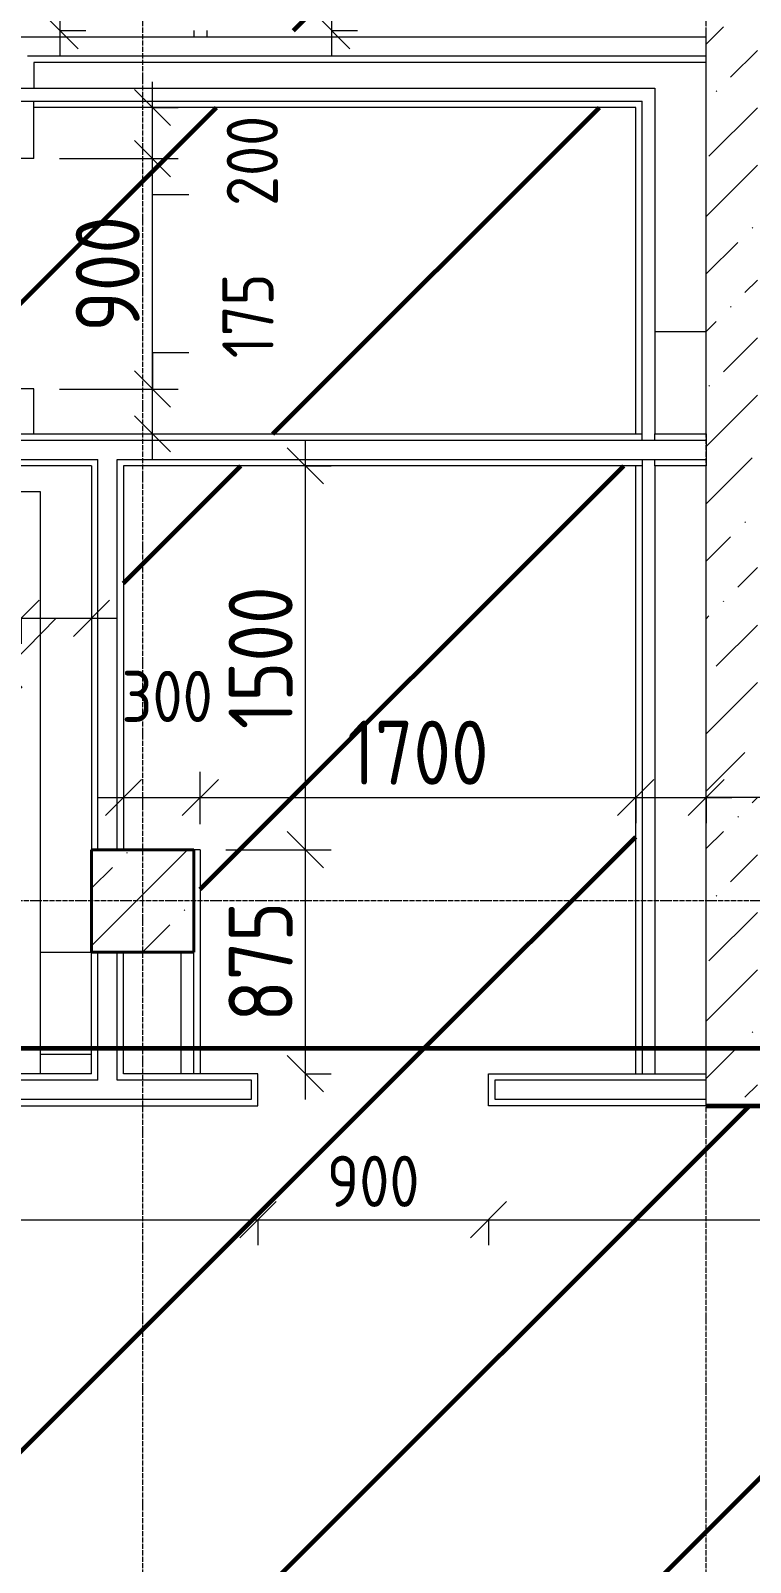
# Model space of a CAD drawing. Header units: millimetres. Extents: x -56773 to 323062, y -262288 to 76460.
# Drawn here: x 40646 to 43456, y -48044 to -42060 of the extents above; entities that cross this region are included whole.
import ezdxf

# ---------------------------------------------------------------- set-up
doc = ezdxf.new("R2010")
doc.units = ezdxf.units.MM
doc.linetypes.add('ADSK_Линия сетки', pattern=[25, 20, -2.5, 0, -2.5])
for name, color, linetype, lineweight in [('1.1)Стяжка керамзит  2 этаж', 5, 'Continuous', 60), ('3.1 Штукатурка внешн стен', 5, 'Continuous', 60), ('Несущие колонны', 7, 'Continuous', 18), ('Оси', 7, 'Continuous', 9), ('Перекрытие', 7, 'Continuous', 18), ('Размеры', 7, 'Continuous', 9), ('Стены наружные', 7, 'Continuous', 18), ('Стены несущие', 7, 'Continuous', 30), ('Стены отделка', 7, 'Continuous', 30), ('Стены штриховка', 7, 'Continuous', 9)]:
    doc.layers.add(name, color=color, linetype=linetype, lineweight=lineweight)
doc.styles.add('GOST Common_2', font='', dxfattribs={"width": 0.9, "height": 250})
doc.styles.add('GOST Common_3', font='', dxfattribs={"width": 0.9, "height": 200})
doc.styles.get('GOST Common_2').set_extended_font_data('GOST Common')
doc.styles.get('GOST Common_3').set_extended_font_data('GOST Common')
doc.dimstyles.new('ADSK_Основной_2_0_1', dxfattribs={"dimscale": 304.8, "dimtxt": 201.142999, "dimasz": 0.463911, "dimexe": 0.328084, "dimexo": 0.328084, "dimgap": 0.164042, "dimtad": 1, "dimdec": 3, "dimrnd": 0.001, "dimdsep": 46, "dimtxsty": 'GOST Common_3', "dimblk1": 'OBLIQUE', "dimblk2": 'OBLIQUE', "dimsah": 1, "dimcen": 0.09, "dimdle": 0.328084, "dimazin": 2, "dimtfac": 1, "dimtdec": 4, "dimtix": 1, "dimtmove": 1, "dimatfit": 3, "dimfxl": 1, "dimtvp": 1, "dimtolj": 1, "dimtzin": 0, "dimlwd": 20, "dimlwe": 20, "dimarcsym": 2})
doc.dimstyles.new('ADSK_Основной_2_0_2', dxfattribs={"dimscale": 304.8, "dimtxt": 201.142999, "dimasz": 0.463911, "dimexe": 0.328084, "dimexo": 0.328084, "dimgap": 0.164042, "dimtad": 1, "dimdec": 3, "dimrnd": 0.001, "dimdsep": 46, "dimtxsty": 'GOST Common_3', "dimblk1": 'OBLIQUE', "dimblk2": 'OBLIQUE', "dimsah": 1, "dimcen": 0.09, "dimdle": 0.328084, "dimazin": 2, "dimtfac": 1, "dimtdec": 4, "dimtix": 1, "dimtmove": 0, "dimatfit": 3, "dimfxl": 1, "dimtvp": 1, "dimtolj": 1, "dimtzin": 0, "dimlwd": 20, "dimlwe": 20, "dimarcsym": 2})
doc.dimstyles.new('ADSK_Основной_2_0_3', dxfattribs={"dimscale": 304.8, "dimtxt": 201.142999, "dimasz": 0.463911, "dimexe": 0.328084, "dimexo": 0.328084, "dimgap": 0.164042, "dimtad": 1, "dimdec": 3, "dimrnd": 0.001, "dimdsep": 46, "dimtxsty": 'GOST Common_2', "dimblk1": 'OBLIQUE', "dimblk2": 'OBLIQUE', "dimsah": 1, "dimcen": 0.09, "dimdle": 0.328084, "dimazin": 2, "dimtfac": 1, "dimtdec": 4, "dimtix": 1, "dimtmove": 0, "dimatfit": 3, "dimfxl": 1, "dimtvp": 1, "dimtolj": 1, "dimtzin": 0, "dimlwd": 20, "dimlwe": 20, "dimarcsym": 2})

# ---------------------------------------------------------------- blocks, each defined once
blk = doc.blocks.new('ADSK_КолоннаЖБ_Прямоугольная - 400x400 мм-1807143-Кладочный план 1-го этажа')
at = {"layer": 'Несущие колонны', "lineweight": 40}
for p, q in [((-200, 200), (200, 200)), ((-200, -200), (-200, 200)), ((200, 200), (200, -200)), ((200, -200), (-200, -200))]:
    blk.add_line(p, q, dxfattribs=at)
blk = doc.blocks.new('_Oblique')
at = {"color": 0, "linetype": 'ByBlock', "lineweight": -2}
blk.add_line((-0.5, -0.5), (0.5, 0.5), dxfattribs=at)
blk = doc.blocks.new('*D3857')
at = {"layer": 'Defpoints', "color": 0, "transparency": 16777216}
for p in [(38208.9, -46259.7), (41533.9, -46604.9), (41533.9, -46704.9)]:
    blk.add_point(p, dxfattribs=at)
at = {"layer": 'Размеры', "color": 0, "lineweight": 20, "transparency": 16777216}
for p, q in [((38208.9, -46359.7), (38208.9, -46804.9)), ((38108.9, -46704.9), (41633.9, -46704.9)), ((41533.9, -46704.9), (41533.9, -46804.9))]:
    blk.add_line(p, q, dxfattribs=at)
at = {"layer": 'Размеры', "color": 0, "lineweight": 20, "transparency": 16777216, "xscale": 141.4, "yscale": 141.4, "zscale": 141.4, "rotation": 180}
blk.add_blockref('_Oblique', (38208.9, -46704.9), dxfattribs=at)
at = {"layer": 'Размеры', "color": 0, "lineweight": 20, "transparency": 16777216, "xscale": 141.4, "yscale": 141.4, "zscale": 141.4}
blk.add_blockref('_Oblique', (41533.9, -46704.9), dxfattribs=at)
at = {"layer": 'Размеры', "color": 0, "lineweight": 9, "transparency": 16777216, "insert": (39871.4, -46554.9), "char_height": 200, "width": 605.475, "attachment_point": 5, "style": 'GOST Common_3'}
blk.add_mtext('\\A1;3325', dxfattribs=at)
blk = doc.blocks.new('*D3858')
at = {"layer": 'Defpoints', "color": 0, "transparency": 16777216}
for p in [(41533.9, -46604.9), (42433.9, -46604.9), (42433.9, -46704.9)]:
    blk.add_point(p, dxfattribs=at)
at = {"layer": 'Размеры', "color": 0, "lineweight": 20, "transparency": 16777216}
for p, q in [((41433.9, -46704.9), (42533.9, -46704.9)), ((41533.9, -46704.9), (41533.9, -46804.9)), ((42433.9, -46704.9), (42433.9, -46804.9))]:
    blk.add_line(p, q, dxfattribs=at)
at = {"layer": 'Размеры', "color": 0, "lineweight": 20, "transparency": 16777216, "xscale": 141.4, "yscale": 141.4, "zscale": 141.4, "rotation": 180}
blk.add_blockref('_Oblique', (41533.9, -46704.9), dxfattribs=at)
at = {"layer": 'Размеры', "color": 0, "lineweight": 20, "transparency": 16777216, "xscale": 141.4, "yscale": 141.4, "zscale": 141.4}
blk.add_blockref('_Oblique', (42433.9, -46704.9), dxfattribs=at)
at = {"layer": 'Размеры', "color": 0, "lineweight": 9, "transparency": 16777216, "insert": (41983.9, -46554.9), "char_height": 200, "width": 454.106, "attachment_point": 5, "style": 'GOST Common_3'}
blk.add_mtext('\\A1;900', dxfattribs=at)
blk = doc.blocks.new('*D3859')
at = {"layer": 'Defpoints', "color": 0, "transparency": 16777216}
for p in [(47083.9, -46259.7), (42433.9, -46604.9), (47083.9, -46704.9)]:
    blk.add_point(p, dxfattribs=at)
at = {"layer": 'Размеры', "color": 0, "lineweight": 20, "transparency": 16777216}
for p, q in [((47083.9, -46359.7), (47083.9, -46804.9)), ((42333.9, -46704.9), (47183.9, -46704.9)), ((42433.9, -46704.9), (42433.9, -46804.9))]:
    blk.add_line(p, q, dxfattribs=at)
at = {"layer": 'Размеры', "color": 0, "lineweight": 20, "transparency": 16777216, "xscale": 141.4, "yscale": 141.4, "zscale": 141.4, "rotation": 180}
blk.add_blockref('_Oblique', (42433.9, -46704.9), dxfattribs=at)
at = {"layer": 'Размеры', "color": 0, "lineweight": 20, "transparency": 16777216, "xscale": 141.4, "yscale": 141.4, "zscale": 141.4}
blk.add_blockref('_Oblique', (47083.9, -46704.9), dxfattribs=at)
at = {"layer": 'Размеры', "color": 0, "lineweight": 9, "transparency": 16777216, "insert": (44758.9, -46554.9), "char_height": 200, "width": 625.93, "attachment_point": 5, "style": 'GOST Common_3'}
blk.add_mtext('\\A1;4650', dxfattribs=at)
blk = doc.blocks.new('*D3650')
at = {"layer": 'Defpoints', "color": 0, "transparency": 16777216}
for p in [(40761.4, -39659.7), (40883.9, -39659.7), (40661.4, -42059.7)]:
    blk.add_point(p, dxfattribs=at)
at = {"layer": 'Размеры', "color": 0, "lineweight": 20, "transparency": 16777216}
for p, q in [((40761.4, -42159.7), (40761.4, -39559.7)), ((40783.9, -39659.7), (40661.4, -39659.7)), ((40761.4, -42059.7), (40861.4, -42059.7))]:
    blk.add_line(p, q, dxfattribs=at)
at = {"layer": 'Размеры', "color": 0, "lineweight": 20, "transparency": 16777216, "xscale": 141.4, "yscale": 141.4, "zscale": 141.4}
for p, rotation in [((40761.4, -39659.7), 90), ((40761.4, -42059.7), 270)]:
    blk.add_blockref('_Oblique', p, dxfattribs=dict(at, rotation=rotation))
at = {"layer": 'Размеры', "color": 0, "lineweight": 9, "transparency": 16777216, "insert": (40586.4, -40859.7), "char_height": 250, "width": 625.93, "attachment_point": 5, "rotation": 90, "style": 'GOST Common_2'}
blk.add_mtext('\\A1;2400', dxfattribs=at)
blk = doc.blocks.new('*D3656')
at = {"layer": 'Defpoints', "color": 0, "transparency": 16777216}
for p in [(38333.9, -44255.4), (40608.9, -44255.4), (40608.9, -44355.4)]:
    blk.add_point(p, dxfattribs=at)
at = {"layer": 'Размеры', "color": 0, "lineweight": 20, "transparency": 16777216}
for p, q in [((38233.9, -44355.4), (40708.9, -44355.4)), ((38333.9, -44355.4), (38333.9, -44455.4)), ((40608.9, -44355.4), (40608.9, -44455.4))]:
    blk.add_line(p, q, dxfattribs=at)
at = {"layer": 'Размеры', "color": 0, "lineweight": 20, "transparency": 16777216, "xscale": 141.4, "yscale": 141.4, "zscale": 141.4, "rotation": 180}
blk.add_blockref('_Oblique', (38333.9, -44355.4), dxfattribs=at)
at = {"layer": 'Размеры', "color": 0, "lineweight": 20, "transparency": 16777216, "xscale": 141.4, "yscale": 141.4, "zscale": 141.4}
blk.add_blockref('_Oblique', (40608.9, -44355.4), dxfattribs=at)
at = {"layer": 'Размеры', "color": 0, "lineweight": 9, "transparency": 16777216, "insert": (39471.4, -44180.4), "char_height": 250, "width": 605.475, "attachment_point": 5, "style": 'GOST Common_2'}
blk.add_mtext('\\A1;2275', dxfattribs=at)
blk = doc.blocks.new('*D3657')
at = {"layer": 'Defpoints', "color": 0, "transparency": 16777216}
for p in [(40608.9, -44255.4), (40883.9, -44255.4), (40883.9, -44355.4)]:
    blk.add_point(p, dxfattribs=at)
at = {"layer": 'Размеры', "color": 0, "lineweight": 20, "transparency": 16777216}
for p, q in [((40746.4, -44355.4), (40451.5, -44654.7)), ((40508.9, -44355.4), (40983.9, -44355.4)), ((40608.9, -44355.4), (40608.9, -44455.4)), ((40883.9, -44355.4), (40883.9, -44455.4)), ((40451.5, -44654.7), (39888.6, -44654.7))]:
    blk.add_line(p, q, dxfattribs=at)
at = {"layer": 'Размеры', "color": 0, "lineweight": 20, "transparency": 16777216, "xscale": 141.4, "yscale": 141.4, "zscale": 141.4, "rotation": 180}
blk.add_blockref('_Oblique', (40608.9, -44355.4), dxfattribs=at)
at = {"layer": 'Размеры', "color": 0, "lineweight": 20, "transparency": 16777216, "xscale": 141.4, "yscale": 141.4, "zscale": 141.4}
blk.add_blockref('_Oblique', (40883.9, -44355.4), dxfattribs=at)
at = {"layer": 'Размеры', "color": 0, "lineweight": 9, "transparency": 16777216, "insert": (39947.4, -44338.1), "char_height": 200, "width": 454.106, "attachment_point": 1, "line_spacing_factor": 1.022761, "style": 'GOST Common_3'}
blk.add_mtext('\\A1;275', dxfattribs=at)
blk = doc.blocks.new('*D3660')
at = {"layer": 'Defpoints', "color": 0, "transparency": 16777216}
for p in [(41308.9, -45259.7), (41719.3, -45259.7), (41619.4, -46134.7)]:
    blk.add_point(p, dxfattribs=at)
at = {"layer": 'Размеры', "color": 0, "lineweight": 20, "transparency": 16777216}
for p, q in [((41719.3, -46234.7), (41719.3, -45159.7)), ((41408.9, -45259.7), (41819.3, -45259.7)), ((41719.4, -46134.7), (41819.3, -46134.7))]:
    blk.add_line(p, q, dxfattribs=at)
at = {"layer": 'Размеры', "color": 0, "lineweight": 20, "transparency": 16777216, "xscale": 141.4, "yscale": 141.4, "zscale": 141.4}
for p, rotation in [((41719.3, -45259.7), 90), ((41719.3, -46134.7), 270)]:
    blk.add_blockref('_Oblique', p, dxfattribs=dict(at, rotation=rotation))
at = {"layer": 'Размеры', "color": 0, "lineweight": 9, "transparency": 16777216, "insert": (41544.3, -45697.2), "char_height": 250, "width": 454.106, "attachment_point": 5, "rotation": 90, "style": 'GOST Common_2'}
blk.add_mtext('\\A1;875', dxfattribs=at)
blk = doc.blocks.new('*D3661')
at = {"layer": 'Defpoints', "color": 0, "transparency": 16777216}
for p in [(41619.4, -43759.7), (41719.3, -43759.7), (41308.9, -45259.7)]:
    blk.add_point(p, dxfattribs=at)
at = {"layer": 'Размеры', "color": 0, "lineweight": 20, "transparency": 16777216}
for p, q in [((41719.3, -45359.7), (41719.3, -43659.7)), ((41719.4, -43759.7), (41819.3, -43759.7)), ((41408.9, -45259.7), (41819.3, -45259.7))]:
    blk.add_line(p, q, dxfattribs=at)
at = {"layer": 'Размеры', "color": 0, "lineweight": 20, "transparency": 16777216, "xscale": 141.4, "yscale": 141.4, "zscale": 141.4}
for p, rotation in [((41719.3, -43759.7), 90), ((41719.3, -45259.7), 270)]:
    blk.add_blockref('_Oblique', p, dxfattribs=dict(at, rotation=rotation))
at = {"layer": 'Размеры', "color": 0, "lineweight": 9, "transparency": 16777216, "insert": (41544.3, -44509.7), "char_height": 250, "width": 560.473, "attachment_point": 5, "rotation": 90, "style": 'GOST Common_2'}
blk.add_mtext('\\A1;1500', dxfattribs=at)
blk = doc.blocks.new('*D3662')
at = {"layer": 'Defpoints', "color": 0, "transparency": 16777216}
for p in [(41008.9, -44955.4), (41308.9, -45055.4), (41308.9, -45259.7)]:
    blk.add_point(p, dxfattribs=at)
at = {"layer": 'Размеры', "color": 0, "lineweight": 20, "transparency": 16777216}
for p, q in [((41308.9, -45159.7), (41308.9, -44955.4)), ((40908.9, -45055.4), (41408.9, -45055.4)), ((41008.9, -45055.4), (41008.9, -45155.4))]:
    blk.add_line(p, q, dxfattribs=at)
at = {"layer": 'Размеры', "color": 0, "lineweight": 20, "transparency": 16777216, "xscale": 141.4, "yscale": 141.4, "zscale": 141.4, "rotation": 180}
blk.add_blockref('_Oblique', (41008.9, -45055.4), dxfattribs=at)
at = {"layer": 'Размеры', "color": 0, "lineweight": 20, "transparency": 16777216, "xscale": 141.4, "yscale": 141.4, "zscale": 141.4}
blk.add_blockref('_Oblique', (41308.9, -45055.4), dxfattribs=at)
at = {"layer": 'Размеры', "color": 0, "lineweight": 9, "transparency": 16777216, "insert": (41001.4, -44560.7), "char_height": 200, "width": 454.106, "attachment_point": 1, "line_spacing_factor": 1.022761, "style": 'GOST Common_3'}
blk.add_mtext('\\A1;300', dxfattribs=at)
blk = doc.blocks.new('*D3663')
at = {"layer": 'Defpoints', "color": 0, "transparency": 16777216}
for p in [(43008.9, -44955.4), (43008.9, -45055.4), (41308.9, -45259.7)]:
    blk.add_point(p, dxfattribs=at)
at = {"layer": 'Размеры', "color": 0, "lineweight": 20, "transparency": 16777216}
for p, q in [((41308.9, -45159.7), (41308.9, -44955.4)), ((41208.9, -45055.4), (43108.9, -45055.4)), ((43008.9, -45055.4), (43008.9, -45155.4))]:
    blk.add_line(p, q, dxfattribs=at)
at = {"layer": 'Размеры', "color": 0, "lineweight": 20, "transparency": 16777216, "xscale": 141.4, "yscale": 141.4, "zscale": 141.4, "rotation": 180}
blk.add_blockref('_Oblique', (41308.9, -45055.4), dxfattribs=at)
at = {"layer": 'Размеры', "color": 0, "lineweight": 20, "transparency": 16777216, "xscale": 141.4, "yscale": 141.4, "zscale": 141.4}
blk.add_blockref('_Oblique', (43008.9, -45055.4), dxfattribs=at)
at = {"layer": 'Размеры', "color": 0, "lineweight": 9, "transparency": 16777216, "insert": (42158.9, -44880.4), "char_height": 250, "width": 560.473, "attachment_point": 5, "style": 'GOST Common_2'}
blk.add_mtext('\\A1;1700', dxfattribs=at)
blk = doc.blocks.new('*D3664')
at = {"layer": 'Defpoints', "color": 0, "transparency": 16777216}
for p in [(43008.9, -44955.4), (43283.9, -44955.4), (43283.9, -45055.4)]:
    blk.add_point(p, dxfattribs=at)
at = {"layer": 'Размеры', "color": 0, "lineweight": 20, "transparency": 16777216}
for p, q in [((42908.9, -45055.4), (43383.9, -45055.4)), ((43008.9, -45055.4), (43008.9, -45155.4)), ((43283.9, -45055.4), (43283.9, -45155.4)), ((44074, -45055.4), (43283.9, -45055.4))]:
    blk.add_line(p, q, dxfattribs=at)
at = {"layer": 'Размеры', "color": 0, "lineweight": 20, "transparency": 16777216, "xscale": 141.4, "yscale": 141.4, "zscale": 141.4, "rotation": 180}
blk.add_blockref('_Oblique', (43008.9, -45055.4), dxfattribs=at)
at = {"layer": 'Размеры', "color": 0, "lineweight": 20, "transparency": 16777216, "xscale": 141.4, "yscale": 141.4, "zscale": 141.4}
blk.add_blockref('_Oblique', (43283.9, -45055.4), dxfattribs=at)
at = {"layer": 'Размеры', "color": 0, "lineweight": 9, "transparency": 16777216, "insert": (43565.5, -44738.7), "char_height": 200, "width": 454.106, "attachment_point": 1, "line_spacing_factor": 1.022761, "style": 'GOST Common_3'}
blk.add_mtext('\\A1;275', dxfattribs=at)
blk = doc.blocks.new('*D3665')
at = {"layer": 'Defpoints', "color": 0, "transparency": 16777216}
for p in [(40658.9, -43459.7), (41122.3, -43459.7), (41022.3, -43634.7)]:
    blk.add_point(p, dxfattribs=at)
at = {"layer": 'Размеры', "color": 0, "lineweight": 20, "transparency": 16777216}
for p, q in [((41263.7, -43318.3), (41122.3, -43318.3)), ((41122.3, -43318.3), (41122.3, -43459.7)), ((41122.3, -43734.7), (41122.3, -43359.7)), ((40758.9, -43459.7), (41222.3, -43459.7)), ((41122.3, -43634.7), (41222.3, -43634.7))]:
    blk.add_line(p, q, dxfattribs=at)
at = {"layer": 'Размеры', "color": 0, "lineweight": 20, "transparency": 16777216, "xscale": 141.4, "yscale": 141.4, "zscale": 141.4}
for p, rotation in [((41122.3, -43459.7), 90), ((41122.3, -43634.7), 270)]:
    blk.add_blockref('_Oblique', p, dxfattribs=dict(at, rotation=rotation))
at = {"layer": 'Размеры', "color": 0, "lineweight": 9, "transparency": 16777216, "insert": (41394.7, -43339.5), "char_height": 200, "width": 409.104, "attachment_point": 1, "rotation": 90, "line_spacing_factor": 1.022761, "style": 'GOST Common_3'}
blk.add_mtext('\\A1;175', dxfattribs=at)
blk = doc.blocks.new('*D3666')
at = {"layer": 'Defpoints', "color": 0, "transparency": 16777216}
for p in [(40658.9, -42559.7), (41122.3, -42559.7), (40658.9, -43459.7)]:
    blk.add_point(p, dxfattribs=at)
at = {"layer": 'Размеры', "color": 0, "lineweight": 20, "transparency": 16777216}
for p, q in [((41122.3, -43559.7), (41122.3, -42459.7)), ((40758.9, -42559.7), (41222.3, -42559.7)), ((40758.9, -43459.7), (41222.3, -43459.7))]:
    blk.add_line(p, q, dxfattribs=at)
at = {"layer": 'Размеры', "color": 0, "lineweight": 20, "transparency": 16777216, "xscale": 141.4, "yscale": 141.4, "zscale": 141.4}
for p, rotation in [((41122.3, -42559.7), 90), ((41122.3, -43459.7), 270)]:
    blk.add_blockref('_Oblique', p, dxfattribs=dict(at, rotation=rotation))
at = {"layer": 'Размеры', "color": 0, "lineweight": 9, "transparency": 16777216, "insert": (40947.3, -43009.7), "char_height": 250, "width": 454.106, "attachment_point": 5, "rotation": 90, "style": 'GOST Common_2'}
blk.add_mtext('\\A1;900', dxfattribs=at)
blk = doc.blocks.new('*D3667')
at = {"layer": 'Defpoints', "color": 0, "transparency": 16777216}
for p in [(41022.3, -42359.7), (41122.3, -42359.7), (40658.9, -42559.7)]:
    blk.add_point(p, dxfattribs=at)
at = {"layer": 'Размеры', "color": 0, "lineweight": 20, "transparency": 16777216}
for p, q in [((41122.3, -42659.7), (41122.3, -42259.7)), ((41122.3, -42359.7), (41222.3, -42359.7)), ((40758.9, -42559.7), (41222.3, -42559.7)), ((41122.3, -42701.1), (41122.3, -42559.7)), ((41263.7, -42701.1), (41122.3, -42701.1))]:
    blk.add_line(p, q, dxfattribs=at)
at = {"layer": 'Размеры', "color": 0, "lineweight": 20, "transparency": 16777216, "xscale": 141.4, "yscale": 141.4, "zscale": 141.4}
for p, rotation in [((41122.3, -42359.7), 90), ((41122.3, -42559.7), 270)]:
    blk.add_blockref('_Oblique', p, dxfattribs=dict(at, rotation=rotation))
at = {"layer": 'Размеры', "color": 0, "lineweight": 9, "transparency": 16777216, "insert": (41411.8, -42744.8), "char_height": 200, "width": 454.106, "attachment_point": 1, "rotation": 90, "line_spacing_factor": 1.022761, "style": 'GOST Common_3'}
blk.add_mtext('\\A1;200', dxfattribs=at)
blk = doc.blocks.new('*D3672')
at = {"layer": 'Defpoints', "color": 0, "transparency": 16777216}
for p in [(41385.9, -41859.7), (41822.3, -41859.7), (41722.3, -42059.7)]:
    blk.add_point(p, dxfattribs=at)
at = {"layer": 'Размеры', "color": 0, "lineweight": 20, "transparency": 16777216}
for p, q in [((41963.7, -41718.3), (41822.3, -41718.3)), ((41822.3, -41718.3), (41822.3, -41859.7)), ((41822.3, -42159.7), (41822.3, -41759.7)), ((41485.9, -41859.7), (41922.3, -41859.7)), ((41822.3, -42059.7), (41922.3, -42059.7))]:
    blk.add_line(p, q, dxfattribs=at)
at = {"layer": 'Размеры', "color": 0, "lineweight": 20, "transparency": 16777216, "xscale": 141.4, "yscale": 141.4, "zscale": 141.4}
for p, rotation in [((41822.3, -41859.7), 90), ((41822.3, -42059.7), 270)]:
    blk.add_blockref('_Oblique', p, dxfattribs=dict(at, rotation=rotation))
at = {"layer": 'Размеры', "color": 0, "lineweight": 9, "transparency": 16777216, "insert": (42111.8, -41762), "char_height": 200, "width": 454.106, "attachment_point": 1, "rotation": 90, "line_spacing_factor": 1.022761, "style": 'GOST Common_3'}
blk.add_mtext('\\A1;200', dxfattribs=at)

msp = doc.modelspace()

# ---------------------------------------------------------------- hatches: boundary and pattern name
at = {"layer": '1.1)Стяжка керамзит  2 этаж', "transparency": 33554687}
h = msp.add_hatch(dxfattribs=at)
h.set_pattern_fill('ANSI31', color=5, scale=333)
h.paths.add_polyline_path([(43008.9343, -43759.6624), (41008.9343, -43759.6624), (41008.9343, -45259.6624), (41283.9343, -45259.6624), (41308.9343, -45259.6624), (41308.9343, -46034.6624), (43008.9343, -46034.6624)], flags=17)
h.paths.add_polyline_path([(40608.9343, -43934.6624), (38333.9343, -43934.6624), (38333.9343, -44809.6624), (38208.9343, -44809.6624), (38208.9343, -43609.6624), (38333.9343, -43609.6624), (38333.9343, -43634.6624), (40533.9343, -43634.6624), (40533.9343, -43459.6624), (40658.9343, -43459.6624), (40658.9343, -43634.6624), (43008.9343, -43634.6624), (43008.9343, -42359.6624), (40658.9343, -42359.6624), (40658.9343, -42559.6624), (40533.9343, -42559.6624), (40533.9343, -42359.6624), (39633.9343, -42359.6624), (39583.9343, -42359.6624), (39558.9343, -42359.6624), (39558.9343, -42184.6624), (38333.9343, -42184.6624), (38333.9343, -42709.6624), (38208.9343, -42709.6624), (38208.9343, -40784.6624), (38333.9343, -40784.6624), (38333.9343, -42059.6624), (41283.9343, -42059.6624), (41283.9343, -41859.6624), (41333.9343, -41859.6624), (41333.9343, -42059.6624), (43008.9343, -42059.6624), (43008.9343, -40909.6624), (41333.9343, -40909.6624), (41333.9343, -41119.6624), (41283.9343, -41119.6624), (41283.9343, -40709.6624), (41333.9343, -40709.6624), (41333.9343, -40859.6624), (43008.9343, -40859.6624), (43008.9343, -39734.6624), (41333.9343, -39734.6624), (41333.9343, -39969.6624), (41283.9343, -39969.6624), (41283.9343, -39709.6624), (41283.9343, -39659.6624), (40883.9343, -39659.6624), (40883.9343, -39509.6624), (40283.9343, -39509.6624), (38683.9343, -39509.6624), (38333.9343, -39509.6624), (38333.9343, -39884.6624), (38208.9343, -39884.6624), (38208.9343, -39509.6624), (37483.9343, -39509.6624), (35883.9343, -39509.6624), (35808.9343, -39509.6624), (35808.9343, -45209.6624), (35808.9343, -46034.6624), (38208.9343, -46034.6624), (38208.9343, -46009.6624), (38333.9343, -46009.6624), (38333.9343, -46034.6624), (40608.9343, -46034.6624)])
h.paths.add_polyline_path([(35683.9343, -39509.6624), (35283.9343, -39509.6624), (35283.9343, -39659.6624), (34883.9343, -39659.6624), (34883.9343, -39509.6624), (34283.9343, -39509.6624), (32683.9343, -39509.6624), (31883.9343, -39509.6624), (31883.9343, -40259.6624), (31758.9343, -40259.6624), (31758.9343, -39509.6624), (31408.9343, -39509.6624), (31408.9343, -39260.0253), (29958.9343, -39260.0253), (29958.9343, -39509.6624), (29408.9343, -39509.6624), (29408.9343, -40109.6624), (29283.9343, -40109.6624), (29283.9343, -39659.6624), (28883.9343, -39659.6624), (28883.9343, -39509.6624), (28283.9343, -39509.6624), (26683.9343, -39509.6624), (26258.9343, -39509.6624), (26258.9343, -44034.6624), (26133.9343, -44034.6624), (26133.9343, -39509.6624), (25483.9343, -39509.6624), (23883.9343, -39509.6624), (23283.9343, -39509.6624), (23283.9343, -39659.6624), (23008.9343, -39659.6624), (23008.9343, -39831.6624), (22883.9343, -39831.6624), (22883.9343, -39659.6624), (22883.9343, -39509.6624), (22283.9343, -39509.6624), (20683.9343, -39509.6624), (19483.9343, -39509.6624), (17883.9343, -39509.6624), (17283.9343, -39509.6624), (17283.9343, -39659.6624), (17283.9343, -45184.6624), (17958.9343, -45184.6624), (17958.9343, -46034.6624), (22208.9343, -46034.6624), (22208.9343, -45184.6624), (22883.9343, -45184.6624), (22883.9343, -40931.6624), (23008.9343, -40931.6624), (23008.9343, -41031.6624), (23183.9343, -41031.6624), (23183.9343, -43384.6624), (23408.9343, -43384.6624), (23408.9343, -43509.6624), (23183.9343, -43509.6624), (23183.9343, -45009.6624), (24683.9343, -45009.6624), (24683.9343, -43509.6624), (24308.9343, -43509.6624), (24308.9343, -43384.6624), (24808.9343, -43384.6624), (24808.9343, -45184.6624), (26133.9343, -45184.6624), (26133.9343, -45034.6624), (26258.9343, -45034.6624), (26258.9343, -45184.6624), (26673.9343, -45184.6624), (26738.9343, -45184.6624), (31758.9343, -45184.6624), (31758.9343, -44334.6624), (31883.9343, -44334.6624), (31883.9343, -45009.6624), (33883.9343, -45009.6624), (33883.9343, -43259.6624), (31883.9343, -43259.6624), (31883.9343, -43334.6624), (31758.9343, -43334.6624), (31758.9343, -43084.6624), (31883.9343, -43084.6624), (31883.9343, -43134.6624), (34008.9343, -43134.6624), (34008.9343, -45184.6624), (35683.9343, -45184.6624)])
h.paths.add_polyline_path([(31883.9343, -42134.6624), (31758.9343, -42134.6624), (31758.9343, -42084.6624), (29408.9343, -42084.6624), (29408.9343, -42644.6624), (29208.9343, -42644.6624), (29208.9343, -42519.6624), (29283.9343, -42519.6624), (29283.9343, -41559.6624), (29408.9343, -41559.6624), (29408.9343, -41959.6624), (31758.9343, -41959.6624), (31758.9343, -41409.6624), (31883.9343, -41409.6624)], flags=16)
h.paths.add_polyline_path([(28308.9343, -42644.6624), (28246.4343, -42644.6624), (28246.4343, -42519.6624), (28308.9343, -42519.6624)], flags=16)
h.paths.add_polyline_path([(28283.9343, -42619.6624), (28271.4343, -42619.6624), (28271.4343, -42544.6624), (28283.9343, -42544.6624)], flags=0)
h.paths.add_polyline_path([(17158.9343, -39659.6624), (16883.9343, -39659.6624), (16883.9343, -39509.6624), (16283.9343, -39509.6624), (16283.9343, -39659.6624), (15883.9343, -39659.6624), (15883.9343, -39509.6624), (13883.9343, -39509.6624), (13883.9343, -45184.6624), (14683.9343, -45184.6624), (14683.9343, -45909.6624), (14758.9343, -45909.6624), (14758.9343, -46034.6624), (15808.9343, -46034.6624), (15808.9343, -45909.6624), (15858.9343, -45909.6624), (15858.9343, -45184.6624), (17158.9343, -45184.6624)])
h.paths.add_polyline_path([(7483.9343, -42089.6624), (7608.9343, -42089.6624), (7608.9343, -42459.6624), (10083.9343, -42459.6624), (10083.9343, -39659.6624), (9883.9343, -39659.6624), (9883.9343, -39509.6624), (9233.9343, -39509.6624), (9233.9343, -39335.0253), (7783.9343, -39335.0253), (7783.9343, -39509.6624), (7608.9343, -39509.6624), (7608.9343, -40889.6624), (7483.9343, -40889.6624), (7483.9343, -39509.6624), (6483.9343, -39509.6624), (4883.9343, -39509.6624), (4283.9343, -39509.6624), (4283.9343, -39659.6624), (3883.9343, -39659.6624), (3883.9343, -39509.6624), (3783.9343, -39509.6624), (3783.9343, -43734.6624), (5708.9343, -43734.6624), (5708.9343, -44024.6624), (5583.9343, -44024.6624), (5583.9343, -43859.6624), (3963.9343, -43859.6624), (3963.9343, -45184.6624), (4358.9343, -45184.6624), (4358.9343, -45909.6624), (4458.9343, -45909.6624), (4458.9343, -46034.6624), (5458.9343, -46034.6624), (5458.9343, -45909.6624), (5583.9343, -45909.6624), (5583.9343, -45024.6624), (5708.9343, -45024.6624), (5708.9343, -45184.6624), (7483.9343, -45184.6624), (7483.9343, -43959.6624), (7608.9343, -43959.6624), (7608.9343, -45084.6624), (9808.9343, -45084.6624), (9808.9343, -42584.6624), (7608.9343, -42584.6624), (7608.9343, -42759.6624), (7483.9343, -42759.6624)])
h.paths.add_polyline_path([(-279.9231, -39035.8771), (34.3626, -39035.8771), (34.3626, -38735.8771), (-279.9231, -38735.8771)], flags=9)
h = msp.add_hatch(dxfattribs=at)
h.set_pattern_fill('ANSI31', color=5, scale=333)
h.paths.add_polyline_path([(51691.5932, -46259.6624), (50633.9343, -46259.6624), (50608.9343, -46259.6624), (50608.9343, -46034.6624), (47083.9343, -46034.6624), (47083.9343, -46259.6624), (42433.9343, -46259.6624), (42433.9343, -46134.6624), (43008.9343, -46134.6624), (43008.9343, -46034.6624), (41308.9343, -46034.6624), (41308.9343, -46134.6624), (41533.9343, -46134.6624), (41533.9343, -46259.6624), (38208.9343, -46259.6624), (38208.9343, -46034.6624), (29283.9343, -46034.6624), (29283.9343, -46634.6624), (29158.9343, -46634.6624), (29158.9343, -46034.6624), (-2491.0657, -46034.6624), (-2491.0657, -49284.6624), (29158.9343, -49284.6624), (29158.9343, -48684.6624), (29283.9343, -48684.6624), (29283.9343, -49284.6624), (51691.5932, -49284.6624)])
at = {"layer": 'Несущие колонны', "lineweight": 9}
h = msp.add_hatch(dxfattribs=at)
h.set_pattern_fill('FP_3', color=256, style=0, pattern_type=2)
h.set_pattern_definition([(45, (1283.93, -48864.63), (-224.5064, 224.5064), []), (45, (1508.44, -48864.63), (-224.5064, 224.5064), [396.875, -79.375, 3.353, -76.022])])
h.paths.add_polyline_path([(41233.9343, -45659.6624), (41283.9343, -45659.6624), (41283.9343, -45259.6624), (40883.9343, -45259.6624), (40883.9343, -45659.6624), (41008.9343, -45659.6624)])
at = {"layer": 'Стены наружные', "lineweight": 9}
h = msp.add_hatch(dxfattribs=at)
h.set_pattern_fill('FP_1', color=256, style=0, pattern_type=2)
h.set_pattern_definition([(45, (1283.93, -48864.63), (84.18955, 308.69595), [396.875, -79.375, 3.353, -76.022])])
h.paths.add_polyline_path([(43283.9343, -46259.6624), (43483.9343, -46259.6624), (43483.9343, -37659.6624), (43283.9343, -37659.6624), (43283.9343, -46234.6624)])

# ---------------------------------------------------------------- linework, layer by layer
at = {"layer": '1.1)Стяжка керамзит  2 этаж'}
msp.add_lwpolyline([(51691.5932, -49284.6624), (-2491.0657, -49284.6624), (-2491.0657, -46034.6624), (51691.5932, -46034.6624)], close=True, dxfattribs=at)
at = {"layer": '3.1 Штукатурка внешн стен'}
msp.add_lwpolyline([(43283.9343, -46259.6624), (47083.9343, -46259.6624), (47083.9343, -42359.6624), (50858.9343, -42359.6624)], dxfattribs=at)
at = {"layer": 'Несущие колонны', "lineweight": 9}
for p, q in [((40908.9343, -45259.6624), (40883.9343, -45259.6624)), ((40883.9343, -45659.6624), (40883.9343, -45259.6624)), ((40983.9343, -45259.6624), (40908.9343, -45259.6624)), ((41008.9343, -45259.6624), (40983.9343, -45259.6624)), ((41283.9343, -45259.6624), (41008.9343, -45259.6624)), ((41283.9343, -45259.6624), (41283.9343, -45659.6624)), ((40908.9343, -45659.6624), (40883.9343, -45659.6624)), ((40983.9343, -45659.6624), (40908.9343, -45659.6624)), ((41008.9343, -45659.6624), (40983.9343, -45659.6624)), ((41233.9343, -45659.6624), (41008.9343, -45659.6624)), ((41283.9343, -45659.6624), (41233.9343, -45659.6624))]:
    msp.add_line(p, q, dxfattribs=at)
at = {"layer": 'Оси', "linetype": 'ADSK_Линия сетки', "lineweight": 5}
for p, q in [((41083.9343, -59838.5137), (41083.9343, -38837.1863)), ((43283.9343, -59838.5137), (43283.9343, -38837.1863)), ((63681.4538, -45459.6624), (-23956.1623, -45459.6624))]:
    msp.add_line(p, q, dxfattribs=at)
at = {"layer": 'Перекрытие'}
for p, q in [((43083.9343, -43234.6624), (43283.9343, -43234.6624)), ((40683.9343, -45659.6624), (40883.9343, -45659.6624)), ((40883.9343, -46059.6624), (40683.9343, -46059.6624))]:
    msp.add_line(p, q, dxfattribs=at)
at = {"layer": 'Стены несущие', "lineweight": 9}
for p, q in [((43283.9343, -42184.6624), (40658.9343, -42184.6624)), ((40658.9343, -42184.6624), (40658.9343, -42284.6624)), ((43283.9343, -43634.6624), (43283.9343, -42184.6624)), ((40658.9343, -42284.6624), (43083.9343, -42284.6624)), ((43083.9343, -42284.6624), (43083.9343, -43634.6624)), ((40658.9343, -42559.6624), (40658.9343, -42359.6624)), ((40658.9343, -42559.6624), (40533.9343, -42559.6624)), ((40658.9343, -43459.6624), (40533.9343, -43459.6624)), ((40658.9343, -43634.6624), (40658.9343, -43459.6624)), ((38333.9343, -43634.6624), (43008.9343, -43634.6624)), ((43083.9343, -43634.6624), (43283.9343, -43634.6624)), ((40883.9343, -43759.6624), (38333.9343, -43759.6624)), ((40883.9343, -43759.6624), (40883.9343, -45259.6624)), ((43008.9343, -43759.6624), (41008.9343, -43759.6624)), ((41008.9343, -43759.6624), (41008.9343, -45259.6624)), ((43283.9343, -43759.6624), (43083.9343, -43759.6624)), ((43083.9343, -43759.6624), (43083.9343, -46134.6624)), ((43283.9343, -46134.6624), (43283.9343, -43759.6624)), ((38333.9343, -43859.6624), (40683.9343, -43859.6624)), ((40683.9343, -43859.6624), (40683.9343, -46134.6624)), ((40883.9343, -46134.6624), (40883.9343, -45659.6624)), ((41008.9343, -46134.6624), (41008.9343, -45659.6624)), ((41233.9343, -46134.6624), (41233.9343, -45659.6624)), ((40883.9343, -46134.6624), (38333.9343, -46134.6624)), ((41533.9343, -46134.6624), (41008.9343, -46134.6624)), ((41533.9343, -46259.6624), (41533.9343, -46134.6624)), ((42433.9343, -46134.6624), (43283.9343, -46134.6624)), ((42433.9343, -46259.6624), (42433.9343, -46134.6624)), ((38208.9343, -46259.6624), (41533.9343, -46259.6624)), ((47083.9343, -46259.6624), (42433.9343, -46259.6624))]:
    msp.add_line(p, q, dxfattribs=at)
at = {"layer": 'Стены отделка', "lineweight": 18}
for p, q in [((43008.9343, -42359.6624), (40658.9343, -42359.6624)), ((43008.9343, -43634.6624), (43008.9343, -42359.6624)), ((43008.9343, -46134.6624), (43008.9343, -43759.6624)), ((41308.9343, -45259.6624), (41283.9343, -45259.6624)), ((41308.9343, -45259.6624), (41308.9343, -46134.6624))]:
    msp.add_line(p, q, dxfattribs=at)
at = {"layer": 'Стены штриховка', "lineweight": 9}
for p, q in [((41283.9343, -42059.6624), (41283.9343, -42084.6624)), ((41333.9343, -42059.6624), (41333.9343, -42084.6624)), ((43283.9343, -42184.6624), (43283.9343, -42059.6624)), ((43283.9343, -42084.6624), (38308.9343, -42084.6624)), ((43283.9343, -42159.6624), (40633.9343, -42159.6624)), ((40533.9343, -42284.6624), (40658.9343, -42284.6624)), ((39633.9343, -42334.6624), (43033.9343, -42334.6624)), ((40658.9343, -42359.6624), (40658.9343, -42334.6624)), ((43033.9343, -43659.6624), (43033.9343, -42334.6624)), ((38308.9343, -43659.6624), (43283.9343, -43659.6624)), ((43008.9343, -43634.6624), (43033.9343, -43634.6624)), ((43083.9343, -43659.6624), (43083.9343, -43634.6624)), ((43283.9343, -43634.6624), (43283.9343, -43759.6624)), ((38308.9343, -43734.6624), (40908.9343, -43734.6624)), ((40908.9343, -45259.6624), (40908.9343, -43734.6624)), ((40983.9343, -43734.6624), (43283.9343, -43734.6624)), ((40983.9343, -45259.6624), (40983.9343, -43734.6624)), ((43033.9343, -43734.6624), (43033.9343, -46134.6624)), ((43083.9343, -43759.6624), (43083.9343, -43734.6624)), ((43033.9343, -43759.6624), (43008.9343, -43759.6624)), ((40883.9343, -45259.6624), (41008.9343, -45259.6624)), ((41283.9343, -46134.6624), (41283.9343, -45259.6624)), ((41008.9343, -45659.6624), (40883.9343, -45659.6624)), ((40908.9343, -46159.6624), (40908.9343, -45659.6624)), ((40983.9343, -46159.6624), (40983.9343, -45659.6624)), ((41283.9343, -45659.6624), (41233.9343, -45659.6624)), ((43283.9343, -46259.6624), (43283.9343, -46134.6624)), ((40908.9343, -46159.6624), (38308.9343, -46159.6624)), ((41508.9343, -46159.6624), (40983.9343, -46159.6624)), ((41508.9343, -46234.6624), (41508.9343, -46159.6624)), ((42458.9343, -46159.6624), (42458.9343, -46234.6624)), ((43283.9343, -46159.6624), (42458.9343, -46159.6624)), ((38233.9343, -46234.6624), (41508.9343, -46234.6624)), ((42458.9343, -46234.6624), (43283.9343, -46234.6624))]:
    msp.add_line(p, q, dxfattribs=at)

# ---------------------------------------------------------------- block references
at = {"layer": 'Несущие колонны', "lineweight": 40, "rotation": 89.9999999999999}
msp.add_blockref('ADSK_КолоннаЖБ_Прямоугольная - 400x400 мм-1807143-Кладочный план 1-го этажа', (41083.9343, -45459.6624), dxfattribs=at)

# ---------------------------------------------------------------- dimensions: what is measured, and where the dimension line sits
at = {"layer": 'Размеры', "lineweight": 9}
for base, p1, p2, override, picture, middle in [((40761.3899, -39659.6624), (40661.405, -42059.6624), (40883.9343, -39659.6624), {"dimpost": '<>', "dimfxl": 2410.294442}, '*D3650', (40586.3899, -40859.6624)), ((41122.3027, -42559.6624), (40658.9343, -43459.6624), (40658.9343, -42559.6624), {"dimpost": '<>', "dimfxl": 900}, '*D3666', (40947.3027, -43009.6624)), ((41719.3439, -43759.6624), (41308.9343, -45259.6624), (41619.359, -43759.6624), {"dimpost": '<>', "dimfxl": 1531.784414}, '*D3661', (41544.3439, -44509.6624)), ((41719.3439, -45259.6624), (41619.359, -46134.6624), (41308.9343, -45259.6624), {"dimpost": '<>', "dimfxl": 928.433353}, '*D3660', (41544.3439, -45697.1624))]:
    dim = msp.add_linear_dim(base=base, p1=p1, p2=p2, angle=90, dimstyle='ADSK_Основной_2_0_3', override=override, dxfattribs=at)
    dim.commit()
    dim.dimension.update_dxf_attribs({"geometry": picture, "text_midpoint": middle})
for base, p1, p2, override, picture, middle in [((41822.3027, -41859.6624), (41722.3178, -42059.6624), (41385.9343, -41859.6624), {"dimpost": '<>', "dimfxl": 391.348719}, '*D3672', (42077.9807, -41778.3443)), ((41122.3027, -42359.6624), (40658.9343, -42559.6624), (41022.3178, -42359.6624), {"dimpost": '<>', "dimfxl": 414.786121}, '*D3667', (41388.3776, -42596.3092)), ((41122.3027, -43459.6624), (41022.3178, -43634.6624), (40658.9343, -43459.6624), {"dimpost": '<>', "dimfxl": 403.326823}, '*D3665', (41388.3776, -43381.2517))]:
    dim = msp.add_linear_dim(base=base, p1=p1, p2=p2, angle=90, dimstyle='ADSK_Основной_2_0_1', override=override, dxfattribs=at)
    dim.commit()
    dim.dimension.update_dxf_attribs({"geometry": picture, "text_midpoint": middle, "dimtype": 160, "text_rotation": 90})
for base, p1, p2, dimstyle, override, picture, middle in [((40608.9343, -44355.4147), (38333.9343, -44255.4298), (40608.9343, -44255.4298), 'ADSK_Основной_2_0_3', {"dimpost": '<>', "dimfxl": 2275}, '*D3656', (39471.4343, -44180.4147)), ((43008.9343, -45055.4147), (41308.9343, -45259.6624), (43008.9343, -44955.4298), 'ADSK_Основной_2_0_3', {"dimpost": '<>', "dimfxl": 1727.008239}, '*D3663', (42158.9343, -44880.4147)), ((41533.9343, -46704.8769), (38208.9343, -46259.6624), (41533.9343, -46604.892), 'ADSK_Основной_2_0_2', {"dimpost": '<>', "dimfxl": 3342.874288}, '*D3857', (39871.4343, -46554.8769)), ((47083.9343, -46704.8769), (42433.9343, -46604.892), (47083.9343, -46259.6624), 'ADSK_Основной_2_0_2', {"dimpost": '<>', "dimfxl": 4662.79782}, '*D3859', (44758.9343, -46554.8769)), ((42433.9343, -46704.8769), (41533.9343, -46604.892), (42433.9343, -46604.892), 'ADSK_Основной_2_0_2', {"dimpost": '<>', "dimfxl": 900}, '*D3858', (41983.9343, -46554.8769))]:
    dim = msp.add_linear_dim(base=base, p1=p1, p2=p2, dimstyle=dimstyle, override=override, dxfattribs=at)
    dim.commit()
    dim.dimension.update_dxf_attribs({"geometry": picture, "text_midpoint": middle})
for base, p1, p2, override, picture, middle in [((40883.9343, -44355.4147), (40608.9343, -44255.4298), (40883.9343, -44255.4298), {"dimpost": '<>', "dimfxl": 275}, '*D3657', (40401.4859, -44654.7478)), ((41308.9343, -45055.4147), (41008.9343, -44955.4298), (41308.9343, -45259.6624), {"dimpost": '<>', "dimfxl": 427.267431}, '*D3662', (41228.4854, -44877.3824)), ((43283.9343, -45055.4147), (43008.9343, -44955.4298), (43283.9343, -44955.4298), {"dimpost": '<>', "dimfxl": 275}, '*D3664', (43792.5261, -45203.1129))]:
    dim = msp.add_linear_dim(base=base, p1=p1, p2=p2, dimstyle='ADSK_Основной_2_0_1', override=override, dxfattribs=at)
    dim.commit()
    dim.dimension.update_dxf_attribs({"geometry": picture, "text_midpoint": middle, "dimtype": 160})

doc.saveas('drawing.dxf')
